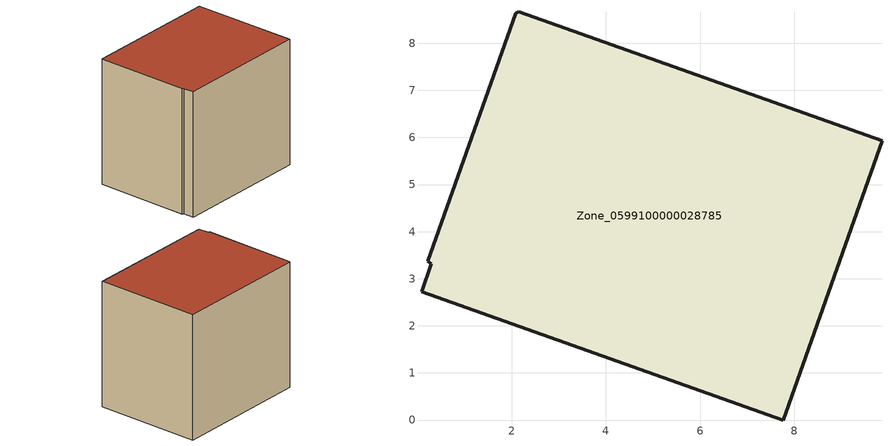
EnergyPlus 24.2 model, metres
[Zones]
Zone_0599100000028785
 floor ground (C_G): 0.22,3.38 2.09,8.64 2.14,8.66 9.86,5.93 7.76,0 0.08,2.72 0.29,3.32 z0.5
 wall outside (C_F): 2.09,8.64 0.22,3.38 0.29,3.32 0.08,2.72 7.76,0 9.86,5.93 2.14,8.66 2.09,8.64 z0.5:8.01
 roof outside (C_R): 9.86,5.93 2.14,8.66 2.09,8.64 0.22,3.38 0.29,3.32 0.08,2.72 7.76,0 z8.01
[BUILDING]
Pand.0599100000028785: North Axis=0; Terrain=City; Loads Convergence Tolerance Value=0.04; Temperature Convergence Tolerance Value=0.4; Solar Distribution=FullExterior; Maximum Number of Warmup Days=25; Minimum Number of Warmup Days=1
[Site:Location]
Rotterdam.The.Hague.AP_ZH_NLD Design_Conditions: Latitude=51.96; Longitude=4.45; Time Zone=1; Elevation=-4.5
[SITE:GROUNDTEMPERATURE:BUILDINGSURFACE]
18, 18, 18, 18, 18, 18, 18, 18, 18, 18, 18, 18
[MATERIAL] Thermal Absorptance=0.9; Solar Absorptance=0.7; Visible Absorptance=0.7
Name | Roughness | Thickness | Conductivity | Density | Specific Heat
G.TC.1965-1974 | MediumSmooth | 0.15 | 0.882353 | 540 | 1210
F.TC.1965-1974 | Rough | 0.3 | 0.697674 | 1920 | 840
R.TC.1965-1974 | MediumRough | 0.2 | 0.232558 | 1500 | 1000
[CONSTRUCTION]
C_G: G.TC.1965-1974
C_F: F.TC.1965-1974
C_R: R.TC.1965-1974
[ZONE]
Zone_0599100000028785: Type=1; Multiplier=1; Ceiling Height=Autocalculate; Volume=Autocalculate; Floor Area=autocalculate; Part of Total Floor Area=Yes
[ZONEINFILTRATION:DESIGNFLOWRATE]
Infil_Zone_0599100000028785: Zone or ZoneList or Space or SpaceList=Zone_0599100000028785; Schedule=AlwaysOn; Design Flow Rate Calculation Method=Flow/Area; Flow Rate per Floor Area=0.003; Constant Term Coefficient=1; Temperature Term Coefficient=0; Velocity Term Coefficient=0; Velocity Squared Term Coefficient=0
[HVACTEMPLATE:ZONE:IDEALLOADSAIRSYSTEM]
Zone_0599100000028785: Maximum Heating Supply Air Temperature=50; Minimum Cooling Supply Air Temperature=13; Maximum Heating Supply Air Humidity Ratio=0.0156; Minimum Cooling Supply Air Humidity Ratio=0.0077; Heating Limit=NoLimit; Cooling Limit=NoLimit; Dehumidification Control Type=ConstantSensibleHeatRatio; Cooling Sensible Heat Ratio=0.7; Dehumidification Setpoint=60; Humidification Control Type=None; Humidification Setpoint=30; Outdoor Air Method=None; Outdoor Air Flow Rate per Person=0.00944; Outdoor Air Flow Rate per Zone Floor Area=0; Outdoor Air Flow Rate per Zone=0; Demand Controlled Ventilation Type=None; Outdoor Air Economizer Type=NoEconomizer; Heat Recovery Type=None; Sensible Heat Recovery Effectiveness=0.7; Latent Heat Recovery Effectiveness=0.65
[ZONECONTROL:THERMOSTAT]
ThermostatControl_Zone_0599100000028785: Zone or ZoneList=Zone_0599100000028785; Control Type Schedule=DualSetpointControlType; Control 1=Thermostat_Zone_0599100000028785; Temperature Difference Between Cutout And Setpoint=0
[THERMOSTATSETPOINT:DUALSETPOINT]
Thermostat_Zone_0599100000028785: Heating Setpoint Temperature Schedule=HeatingSetpoint_Zone_0599100000028785; Cooling Setpoint Temperature Schedule=CoolingSetpoint_Zone_0599100000028785
[SCHEDULE:COMPACT]
HeatingSetpoint_Zone_0599100000028785: Through: 12/31, For: AllDays, Until: 24:00, 21
CoolingSetpoint_Zone_0599100000028785: Through: 12/31, For: AllDays, Until: 24:00, 24
DualSetpointControlType: Through: 12/31, For: AllDays, Until: 24:00, 4
AlwaysOn: Through: 12/31, For: AllDays, Until: 24:00, 1
